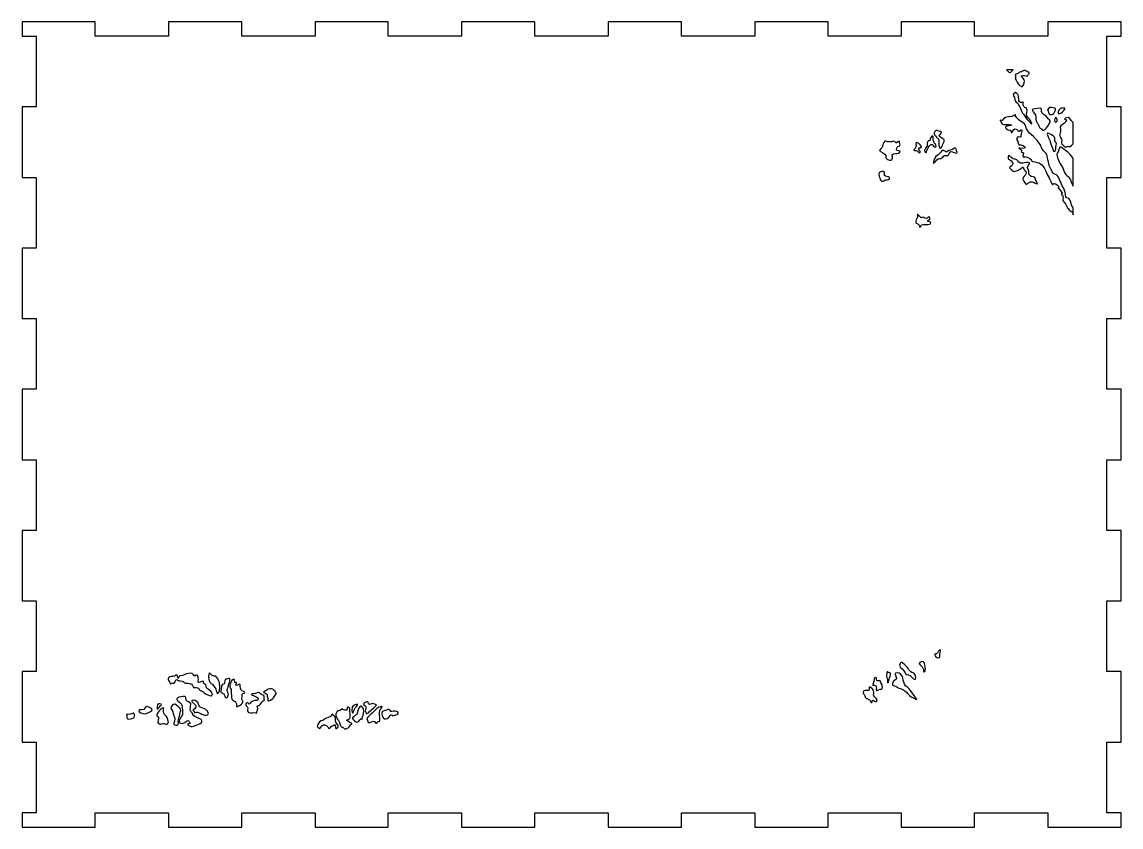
# Model space of a CAD drawing. Extents: x -1416 to 2069, y -350 to -64.
# Drawn here: x -1147.7 to -917.7, y -316.1 to -147.6 of the extents above; entities that cross this region are included whole.
import ezdxf

# ---------------------------------------------------------------- set-up
doc = ezdxf.new("R2010")
doc.units = 0
doc.header["$MEASUREMENT"] = 0
doc.layers.add('LAYER_1', color=7, linetype='CONTINUOUS')

msp = doc.modelspace()

# ---------------------------------------------------------------- linework, layer by layer
at = {"layer": 'LAYER_1'}
msp.add_lwpolyline([(-917.69, -150.61), (-917.69, -147.61), (-933.02, -147.61), (-933.02, -150.61), (-948.35, -150.61), (-948.35, -147.61), (-963.68, -147.61), (-963.68, -150.61), (-979.01, -150.61), (-979.01, -147.61), (-994.34, -147.61), (-994.34, -150.61), (-1009.67, -150.61), (-1009.67, -147.61), (-1025, -147.61), (-1025, -150.61), (-1040.39, -150.61), (-1040.39, -147.61), (-1055.71, -147.61), (-1055.71, -150.61), (-1071.05, -150.61), (-1071.05, -147.61), (-1086.37, -147.61), (-1086.37, -150.61), (-1101.71, -150.61), (-1101.71, -147.61), (-1117.03, -147.61), (-1117.03, -150.61), (-1132.37, -150.61), (-1132.37, -147.61), (-1147.69, -147.61), (-1147.69, -150.61), (-1144.7, -150.61), (-1144.7, -165.38), (-1147.69, -165.38), (-1147.69, -180.15), (-1144.7, -180.15), (-1144.7, -194.92), (-1147.69, -194.92), (-1147.69, -209.69), (-1144.7, -209.69), (-1144.7, -224.46), (-1147.69, -224.46), (-1147.69, -239.26), (-1144.7, -239.26), (-1144.7, -254.03), (-1147.69, -254.03), (-1147.69, -268.8), (-1144.7, -268.8), (-1144.7, -283.57), (-1147.69, -283.57), (-1147.69, -298.34), (-1144.7, -298.34), (-1144.7, -313.11), (-1147.69, -313.11), (-1147.69, -316.11), (-1132.37, -316.11), (-1132.37, -313.11), (-1117.03, -313.11), (-1117.03, -316.11), (-1101.71, -316.11), (-1101.71, -313.11), (-1086.37, -313.11), (-1086.37, -316.11), (-1071.05, -316.11), (-1071.05, -313.11), (-1055.71, -313.11), (-1055.71, -316.11), (-1040.39, -316.11), (-1040.39, -313.11), (-1025, -313.11), (-1025, -316.11), (-1009.67, -316.11), (-1009.67, -313.11), (-994.34, -313.11), (-994.34, -316.11), (-979.01, -316.11), (-979.01, -313.11), (-963.68, -313.11), (-963.68, -316.11), (-948.35, -316.11), (-948.35, -313.11), (-933.02, -313.11), (-933.02, -316.11), (-917.69, -316.11), (-917.69, -313.11), (-920.69, -313.11), (-920.69, -298.34), (-917.69, -298.34), (-917.69, -283.57), (-920.69, -283.57), (-920.69, -268.8), (-917.69, -268.8), (-917.69, -254.03), (-920.69, -254.03), (-920.69, -239.26), (-917.69, -239.26), (-917.69, -224.46), (-920.69, -224.46), (-920.69, -209.69), (-917.69, -209.69), (-917.69, -194.92), (-920.69, -194.92), (-920.69, -180.15), (-917.69, -180.15), (-917.69, -165.38), (-920.69, -165.38), (-920.69, -150.61), (-917.69, -150.61)], dxfattribs=at)
for points, knots in [([(-940.24, -157.61), (-940.24, -157.61), (-940.75, -158.14), (-940.98, -158.2), (-941.22, -158.26), (-941.63, -157.61), (-941.63, -157.61), (-941.63, -157.61), (-940.24, -157.61), (-940.24, -157.61)], [0, 0, 0, 0, 1, 1, 1, 2, 2, 2, 3, 3, 3, 3]), ([(-938.98, -158.2), (-938.98, -157.97), (-938.63, -158.26), (-938.29, -157.91), (-937.95, -157.56), (-937.63, -157.85), (-937.16, -158.08), (-936.69, -158.32), (-936.99, -158.44), (-937.16, -158.79), (-937.34, -159.14), (-937.69, -158.73), (-938.33, -158.79), (-938.97, -158.85), (-938.34, -159.14), (-938.11, -159.49), (-937.89, -159.85), (-937.81, -160.08), (-938.11, -160.79), (-938.42, -161.49), (-938.45, -161.02), (-938.87, -160.91), (-939.28, -160.79), (-939.63, -159.67), (-939.81, -159.49), (-939.81, -159.49), (-939.69, -159.02), (-939.81, -158.73), (-939.93, -158.44), (-938.98, -158.44), (-938.98, -158.2)], [0, 0, 0, 0, 1, 1, 1, 2, 2, 2, 3, 3, 3, 4, 4, 4, 5, 5, 5, 6, 6, 6, 7, 7, 7, 8, 8, 8, 9, 9, 9, 10, 10, 10, 10]), ([(-939.51, -162.55), (-939.16, -162.96), (-939.1, -163.08), (-939.1, -163.73), (-939.1, -164.37), (-938.81, -164.49), (-938.57, -164.49), (-938.34, -164.49), (-938.1, -164.08), (-938.16, -164.67), (-938.22, -165.26), (-937.93, -165.49), (-937.57, -165.61), (-937.22, -165.73), (-937.4, -166.49), (-937.46, -166.98), (-937.52, -167.48), (-936.75, -167.9), (-936.63, -168.2), (-936.51, -168.49), (-936.34, -168.96), (-936.34, -168.96), (-936.75, -168.67), (-937.28, -168.14), (-937.63, -167.67), (-937.97, -167.21), (-937.99, -166.96), (-938.29, -166.67), (-938.6, -166.37), (-938.63, -165.84), (-938.87, -165.39), (-939.1, -164.93), (-939.34, -164.55), (-939.63, -164.37), (-939.93, -164.2), (-939.87, -163.49), (-940.16, -163.08), (-940.46, -162.67), (-939.87, -162.14), (-939.51, -162.55)], [0, 0, 0, 0, 1, 1, 1, 2, 2, 2, 3, 3, 3, 4, 4, 4, 5, 5, 5, 6, 6, 6, 7, 7, 7, 8, 8, 8, 9, 9, 9, 10, 10, 10, 11, 11, 11, 12, 12, 12, 13, 13, 13, 13]), ([(-932.81, -165.68), (-932.58, -165.4), (-931.99, -165.55), (-931.58, -165.67), (-931.17, -165.79), (-931.46, -166.14), (-931.58, -166.51), (-931.7, -166.89), (-932.1, -167.08), (-932.5, -166.98), (-932.89, -166.89), (-932.93, -166.31), (-933.05, -165.96), (-933.05, -165.96), (-933.05, -165.96), (-932.81, -165.68)], [0, 0, 0, 0, 1, 1, 1, 2, 2, 2, 3, 3, 3, 4, 4, 4, 5, 5, 5, 5]), ([(-927.7, -187.95), (-927.7, -187.95), (-927.7, -187.36), (-928.11, -187.25), (-928.52, -187.13), (-928.7, -186.66), (-928.87, -186.48), (-929.05, -186.31), (-929.46, -185.31), (-929.76, -185.19), (-930.05, -185.07), (-929.7, -184.36), (-929.87, -184.07), (-930.05, -183.78), (-930.4, -183.72), (-930.11, -183.6), (-929.81, -183.48), (-930.4, -183.01), (-930.52, -182.72), (-930.64, -182.42), (-931.05, -182.48), (-930.81, -182.25), (-930.58, -182.01), (-930.93, -181.78), (-931.4, -181.48), (-931.87, -181.19), (-931.75, -181.78), (-932.05, -181.6), (-932.34, -181.43), (-932.46, -180.66), (-932.75, -180.25), (-933.05, -179.84), (-933.22, -179.25), (-933.4, -178.87), (-933.58, -178.48), (-933.93, -177.84), (-934.28, -177.49), (-934.63, -177.13), (-934.99, -177.07), (-935.75, -176.91), (-936.51, -176.74), (-936.34, -176.78), (-936.57, -176.43), (-936.81, -176.07), (-937.16, -175.9), (-937.63, -175.84), (-938.1, -175.78), (-938.34, -176.07), (-938.16, -175.43), (-937.99, -174.78), (-938.1, -175.02), (-938.45, -174.9), (-938.81, -174.78), (-938.28, -174.49), (-938.63, -174.31), (-938.98, -174.13), (-939.1, -173.96), (-939.1, -173.96), (-939.1, -173.96), (-937.63, -174.25), (-937.69, -173.9), (-937.75, -173.55), (-938.75, -173.31), (-938.98, -173.31), (-939.22, -173.31), (-939.22, -172.78), (-939.46, -172.25), (-939.69, -171.72), (-939.22, -171.61), (-938.87, -171.72), (-938.51, -171.84), (-938.69, -171.2), (-938.51, -170.67), (-938.34, -170.14), (-938.69, -170.08), (-938.81, -170.37), (-938.93, -170.67), (-939.22, -170.37), (-939.46, -170.14), (-939.69, -169.9), (-940.1, -169.96), (-940.28, -170.31), (-940.46, -170.67), (-940.69, -171.02), (-940.75, -170.49), (-940.81, -169.96), (-940.87, -170.49), (-941.34, -170.19), (-941.81, -169.9), (-942.22, -169.55), (-941.57, -169.43), (-940.92, -169.31), (-940.4, -169.31), (-940.75, -169.14), (-941.1, -168.96), (-941.75, -169.14), (-942.22, -169.08), (-942.69, -169.02), (-942.69, -168.84), (-942.92, -168.37), (-943.16, -167.9), (-942.46, -168.49), (-942.4, -168.08), (-942.34, -167.67), (-941.57, -167.55), (-940.57, -167.37), (-939.57, -167.2), (-939.87, -166.67), (-939.75, -167.26), (-939.63, -167.84), (-938.4, -168.49), (-937.99, -168.84), (-937.57, -169.2), (-937.63, -169.84), (-937.22, -170.43), (-936.81, -171.02), (-935.99, -171.49), (-935.69, -171.9), (-935.4, -172.31), (-934.57, -173.02), (-934.4, -173.78), (-934.22, -174.55), (-933.64, -174.66), (-933.34, -175.13), (-933.05, -175.61), (-932.93, -177.31), (-932.58, -177.96), (-932.22, -178.6), (-932.05, -179.43), (-931.4, -179.54), (-930.75, -179.66), (-930.46, -181.01), (-929.99, -181.9), (-929.52, -182.78), (-929.34, -182.95), (-929.34, -183.78), (-929.34, -184.6), (-928.93, -184.36), (-928.58, -184.54), (-928.22, -184.72), (-928.28, -185.84), (-927.7, -186.48), (-927.7, -186.48), (-927.7, -187.95), (-927.7, -187.95)], [0, 0, 0, 0, 1, 1, 1, 2, 2, 2, 3, 3, 3, 4, 4, 4, 5, 5, 5, 6, 6, 6, 7, 7, 7, 8, 8, 8, 9, 9, 9, 10, 10, 10, 11, 11, 11, 12, 12, 12, 13, 13, 13, 14, 14, 14, 15, 15, 15, 16, 16, 16, 17, 17, 17, 18, 18, 18, 19, 19, 19, 20, 20, 20, 21, 21, 21, 22, 22, 22, 23, 23, 23, 24, 24, 24, 25, 25, 25, 26, 26, 26, 27, 27, 27, 28, 28, 28, 29, 29, 29, 30, 30, 30, 31, 31, 31, 32, 32, 32, 33, 33, 33, 34, 34, 34, 35, 35, 35, 36, 36, 36, 37, 37, 37, 38, 38, 38, 39, 39, 39, 40, 40, 40, 41, 41, 41, 42, 42, 42, 43, 43, 43, 44, 44, 44, 45, 45, 45, 46, 46, 46, 47, 47, 47, 48, 48, 48, 48]), ([(-934.63, -165.68), (-934.05, -165.76), (-934.52, -166.2), (-934.21, -166.67), (-933.91, -167.14), (-933.64, -166.96), (-933.28, -167.43), (-932.93, -167.9), (-932.99, -167.9), (-932.63, -168.11), (-932.28, -168.32), (-932.69, -168.78), (-932.87, -169.2), (-933.05, -169.61), (-933.46, -170.02), (-933.81, -170.25), (-934.17, -170.49), (-934.22, -169.9), (-934.52, -169.9), (-934.81, -169.9), (-934.87, -169.08), (-935.05, -169.02), (-935.22, -168.96), (-935.58, -168.14), (-935.52, -167.49), (-935.46, -166.84), (-936.05, -166.73), (-936.28, -165.92), (-936.28, -165.92), (-935.22, -165.61), (-934.63, -165.68)], [0, 0, 0, 0, 1, 1, 1, 2, 2, 2, 3, 3, 3, 4, 4, 4, 5, 5, 5, 6, 6, 6, 7, 7, 7, 8, 8, 8, 9, 9, 9, 10, 10, 10, 10]), ([(-931.11, -168.43), (-931.28, -168.73), (-931.58, -168.55), (-931.6, -168.17), (-931.62, -167.78), (-931.36, -167.55), (-931.36, -167.55), (-931.09, -167.78), (-930.93, -168.14), (-931.11, -168.43)], [0, 0, 0, 0, 1, 1, 1, 2, 2, 2, 3, 3, 3, 3]), ([(-930.16, -165.67), (-930.16, -165.67), (-929.7, -165.61), (-929.46, -165.68), (-929.23, -165.76), (-929.87, -166.49), (-930.28, -166.67), (-930.69, -166.84), (-930.87, -166.96), (-930.87, -166.55), (-930.87, -166.14), (-930.52, -165.84), (-930.16, -165.67)], [0, 0, 0, 0, 1, 1, 1, 2, 2, 2, 3, 3, 3, 4, 4, 4, 4]), ([(-927.7, -173.08), (-927.7, -173.08), (-928.34, -173.9), (-928.64, -173.67), (-928.93, -173.43), (-929.17, -174.02), (-929.41, -173.72), (-929.65, -173.43), (-930.22, -173.31), (-930.16, -172.9), (-930.11, -172.49), (-929.99, -172.19), (-930.29, -171.9), (-930.59, -171.61), (-930.52, -171.2), (-930.41, -170.84), (-930.3, -170.49), (-930.34, -170.14), (-930.4, -169.72), (-930.46, -169.31), (-930.16, -169.26), (-929.76, -168.96), (-929.34, -168.67), (-929.45, -168.67), (-929.1, -168.31), (-928.75, -167.96), (-929.97, -168.02), (-929.4, -167.78), (-928.81, -167.55), (-928.46, -167.55), (-928.28, -167.99), (-928.11, -168.43), (-927.7, -168.58), (-927.7, -168.58), (-927.7, -168.58), (-927.7, -173.08), (-927.7, -173.08)], [0, 0, 0, 0, 1, 1, 1, 2, 2, 2, 3, 3, 3, 4, 4, 4, 5, 5, 5, 6, 6, 6, 7, 7, 7, 8, 8, 8, 9, 9, 9, 10, 10, 10, 11, 11, 11, 12, 12, 12, 12]), ([(-954.79, -172.11), (-954.53, -172.28), (-954.78, -172.9), (-954.96, -173.21), (-955.14, -173.52), (-955.24, -174.07), (-955.49, -174.01), (-955.98, -173.88), (-955.84, -173.08), (-955.8, -172.52), (-955.77, -171.95), (-956.33, -171.84), (-956.55, -171.45), (-956.77, -171.05), (-956.9, -171.05), (-956.64, -170.56), (-956.37, -170.08), (-955.98, -170.43), (-955.45, -170.56), (-954.92, -170.69), (-955.58, -171.09), (-955.72, -171.4), (-955.85, -171.71), (-955.05, -171.93), (-954.79, -172.11)], [0, 0, 0, 0, 1, 1, 1, 2, 2, 2, 3, 3, 3, 4, 4, 4, 5, 5, 5, 6, 6, 6, 7, 7, 7, 8, 8, 8, 8]), ([(-965.68, -176.43), (-966.17, -176.91), (-967.13, -176.03), (-966.91, -175.76), (-966.69, -175.5), (-967.4, -175.02), (-968.04, -174.73), (-968.69, -174.45), (-967.58, -174.05), (-967.58, -173.65), (-967.58, -173.25), (-967.15, -172.33), (-966.91, -172.55), (-966.47, -172.94), (-966.07, -172.46), (-965.9, -172.68), (-965.72, -172.9), (-965.59, -172.41), (-965.11, -172.64), (-964.62, -172.86), (-964.93, -173.16), (-964.4, -172.72), (-963.87, -172.28), (-964.05, -172.77), (-964.04, -172.94), (-964.03, -173.12), (-963.74, -173.52), (-964.13, -173.61), (-964.53, -173.69), (-964.62, -173.92), (-964.71, -174.31), (-964.8, -174.71), (-963.56, -174.44), (-964, -174.88), (-964.44, -175.33), (-964.53, -175.06), (-965.28, -175.24), (-966.03, -175.41), (-965.19, -175.94), (-965.68, -176.43)], [0, 0, 0, 0, 1, 1, 1, 2, 2, 2, 3, 3, 3, 4, 4, 4, 5, 5, 5, 6, 6, 6, 7, 7, 7, 8, 8, 8, 9, 9, 9, 10, 10, 10, 11, 11, 11, 12, 12, 12, 13, 13, 13, 13]), ([(-957.96, -173.81), (-958.18, -174.05), (-958.43, -174.77), (-958.39, -174.9), (-958.36, -175.02), (-959.02, -174.8), (-958.76, -174.27), (-958.49, -173.74), (-958.18, -173.78), (-958.27, -173.29), (-958.36, -172.81), (-958.09, -172.44), (-957.74, -172.43), (-957.39, -172.41), (-957.95, -172.33), (-957.52, -171.8), (-957.08, -171.27), (-957.02, -171.52), (-957.01, -171.81), (-956.99, -172.11), (-956.95, -172.86), (-956.55, -173.21), (-956.35, -173.38), (-956.32, -174.05), (-956.7, -173.78), (-957.08, -173.52), (-957.08, -173.16), (-957.39, -173.25), (-957.7, -173.34), (-957.74, -173.57), (-957.96, -173.81)], [0, 0, 0, 0, 1, 1, 1, 2, 2, 2, 3, 3, 3, 4, 4, 4, 5, 5, 5, 6, 6, 6, 7, 7, 7, 8, 8, 8, 9, 9, 9, 10, 10, 10, 10]), ([(-931.36, -172.78), (-930.98, -173.24), (-931.4, -173.49), (-931.36, -174.13), (-931.33, -174.78), (-931.93, -174.72), (-931.9, -174.49), (-931.86, -174.25), (-932.52, -172.96), (-932.61, -172.43), (-932.71, -171.9), (-933.46, -170.9), (-933.05, -170.9), (-932.69, -170.9), (-931.81, -171.43), (-931.6, -171.72), (-931.39, -172.02), (-931.75, -172.31), (-931.36, -172.78)], [0, 0, 0, 0, 1, 1, 1, 2, 2, 2, 3, 3, 3, 4, 4, 4, 5, 5, 5, 6, 6, 6, 6]), ([(-960.61, -173.21), (-960.65, -173.03), (-960.53, -172.78), (-960.25, -172.9), (-959.89, -173.05), (-959.42, -173.61), (-959.46, -173.82), (-959.51, -174.05), (-959.85, -173.71), (-959.99, -174.14), (-960.12, -174.58), (-959.51, -174.66), (-959.72, -174.93), (-959.95, -175.19), (-960.12, -174.55), (-960.61, -174.54), (-961.09, -174.53), (-961.23, -174.5), (-960.87, -174.14), (-960.52, -173.78), (-960.56, -173.38), (-960.61, -173.21)], [0, 0, 0, 0, 1, 1, 1, 2, 2, 2, 3, 3, 3, 4, 4, 4, 5, 5, 5, 6, 6, 6, 7, 7, 7, 7]), ([(-956.95, -176.97), (-956.86, -176.54), (-956.46, -175.68), (-956.2, -175.53), (-955.93, -175.38), (-955.49, -175.06), (-955.27, -174.67), (-955.05, -174.29), (-954.61, -174.66), (-954.34, -174.8), (-954.08, -174.93), (-953.86, -174.49), (-953.37, -174.41), (-952.89, -174.33), (-952.89, -174.18), (-952.54, -174.05), (-952.18, -173.92), (-952.23, -174.13), (-952.14, -174.5), (-952.05, -174.86), (-951.83, -175.06), (-952.27, -175.06), (-952.71, -175.06), (-953.33, -174.4), (-953.55, -174.84), (-953.77, -175.28), (-953.77, -175.63), (-954.3, -175.57), (-954.83, -175.52), (-954.88, -175.81), (-955.18, -176.07), (-955.49, -176.34), (-955.89, -176.03), (-956.25, -176.48), (-956.61, -176.94), (-957.04, -177.42), (-956.95, -176.97)], [0, 0, 0, 0, 1, 1, 1, 2, 2, 2, 3, 3, 3, 4, 4, 4, 5, 5, 5, 6, 6, 6, 7, 7, 7, 8, 8, 8, 9, 9, 9, 10, 10, 10, 11, 11, 11, 12, 12, 12, 12]), ([(-927.7, -182.01), (-928.05, -181.43), (-928.17, -180.78), (-928.52, -180.25), (-928.87, -179.72), (-929.18, -179.72), (-929.41, -179.31), (-929.64, -178.9), (-929.76, -178.31), (-930.14, -177.72), (-930.52, -177.13), (-930.75, -176.6), (-930.87, -176.31), (-930.99, -176.01), (-931.25, -175.43), (-931.03, -175.08), (-930.81, -174.72), (-930.55, -174.01), (-930.5, -173.81), (-930.46, -173.61), (-929.41, -174.43), (-929.41, -174.43), (-929.41, -174.43), (-928.7, -174.96), (-928.52, -175.13), (-928.34, -175.31), (-927.7, -176.19), (-927.7, -176.19), (-927.7, -176.19), (-927.7, -182.01), (-927.7, -182.01)], [0, 0, 0, 0, 1, 1, 1, 2, 2, 2, 3, 3, 3, 4, 4, 4, 5, 5, 5, 6, 6, 6, 7, 7, 7, 8, 8, 8, 9, 9, 9, 10, 10, 10, 10]), ([(-936.99, -179.13), (-937.22, -179.43), (-936.57, -180.02), (-936.11, -180.02), (-935.63, -180.02), (-935.63, -180.48), (-935.28, -181.18), (-934.93, -181.88), (-935.75, -181.13), (-936.28, -181.07), (-936.81, -181.01), (-937.04, -181.25), (-937.52, -181.6), (-937.52, -181.6), (-937.52, -181.6), (-938.04, -180.96), (-938.55, -180.31), (-938.05, -179.9), (-937.75, -179.66), (-937.46, -179.43), (-937.52, -178.72), (-937.81, -178.71), (-938.1, -178.69), (-938.05, -177.72), (-938.3, -178.01), (-938.56, -178.31), (-939.22, -178.66), (-939.82, -178.87), (-940.42, -179.07), (-940.22, -178.78), (-940.65, -178.49), (-941.09, -178.19), (-941.16, -178.19), (-940.7, -177.77), (-940.24, -177.36), (-940.1, -177.19), (-940.69, -176.66), (-941.28, -176.13), (-941.45, -176.6), (-941.28, -175.84), (-941.1, -175.08), (-940.87, -176.19), (-939.94, -176.31), (-939.01, -176.43), (-939.46, -176.96), (-938.75, -177.13), (-938.05, -177.31), (-938.22, -177.02), (-937.52, -177.02), (-936.81, -177.02), (-936.63, -177.08), (-937.1, -177.66), (-937.57, -178.24), (-936.75, -178.84), (-936.99, -179.13)], [0, 0, 0, 0, 1, 1, 1, 2, 2, 2, 3, 3, 3, 4, 4, 4, 5, 5, 5, 6, 6, 6, 7, 7, 7, 8, 8, 8, 9, 9, 9, 10, 10, 10, 11, 11, 11, 12, 12, 12, 13, 13, 13, 14, 14, 14, 15, 15, 15, 16, 16, 16, 17, 17, 17, 18, 18, 18, 18]), ([(-967, -179.91), (-966.6, -180.04), (-966.18, -180.03), (-966.12, -180.31), (-966.03, -180.75), (-966.6, -180.57), (-966.91, -180.66), (-967.22, -180.75), (-967.4, -180.93), (-967.71, -180.93), (-968.01, -180.93), (-968.19, -180.31), (-968.28, -179.96), (-968.48, -179.18), (-968.24, -179.07), (-967.93, -178.99), (-967.62, -178.9), (-967.44, -178.76), (-967.27, -178.99), (-967.09, -179.21), (-967.4, -179.78), (-967, -179.91)], [0, 0, 0, 0, 1, 1, 1, 2, 2, 2, 3, 3, 3, 4, 4, 4, 5, 5, 5, 6, 6, 6, 7, 7, 7, 7]), ([(-960.3, -188.06), (-960.48, -187.4), (-959.55, -188.86), (-959.37, -188.55), (-959.19, -188.24), (-958.8, -188.73), (-958.45, -188.73), (-958.09, -188.73), (-957.94, -188.11), (-957.74, -188.46), (-957.48, -188.94), (-957.92, -188.99), (-958.14, -189.28), (-958.36, -189.55), (-957.3, -189.3), (-957.48, -189.7), (-957.65, -190.1), (-958.31, -189.92), (-959.02, -190.01), (-959.72, -190.1), (-959.29, -190.19), (-959.64, -190.5), (-959.99, -190.8), (-959.68, -190.14), (-960.12, -189.92), (-960.56, -189.7), (-960.65, -189.74), (-960.65, -189.3), (-960.65, -188.86), (-960.12, -188.73), (-960.3, -188.06)], [0, 0, 0, 0, 1, 1, 1, 2, 2, 2, 3, 3, 3, 4, 4, 4, 5, 5, 5, 6, 6, 6, 7, 7, 7, 8, 8, 8, 9, 9, 9, 10, 10, 10, 10]), ([(-955.58, -280.02), (-955.67, -280.6), (-955.62, -280.81), (-956.2, -280.6), (-956.77, -280.39), (-956.77, -279.85), (-956.55, -279.88), (-956.15, -279.93), (-956.11, -279.48), (-955.71, -279.09), (-955.31, -278.69), (-955.49, -279.44), (-955.58, -280.02)], [0, 0, 0, 0, 1, 1, 1, 2, 2, 2, 3, 3, 3, 4, 4, 4, 4]), ([(-963.83, -281.73), (-963.64, -281.34), (-962.55, -282.48), (-962.25, -282.92), (-961.96, -283.36), (-961.93, -283.5), (-961.45, -283.75), (-960.96, -284), (-961.13, -283.76), (-960.87, -284.16), (-960.61, -284.55), (-960.52, -285.35), (-960.87, -285.22), (-961.23, -285.08), (-961.45, -284.69), (-961.84, -284.38), (-962.24, -284.07), (-962.68, -284.34), (-962.72, -284.1), (-962.77, -283.87), (-963.47, -283.05), (-963.83, -282.7), (-964.18, -282.35), (-964.02, -282.14), (-963.83, -281.73)], [0, 0, 0, 0, 1, 1, 1, 2, 2, 2, 3, 3, 3, 4, 4, 4, 5, 5, 5, 6, 6, 6, 7, 7, 7, 8, 8, 8, 8]), ([(-958.98, -283.62), (-959.02, -283.39), (-959.02, -282.88), (-959.33, -282.57), (-959.64, -282.26), (-960.17, -281.9), (-959.77, -281.65), (-959.29, -281.35), (-959.06, -281.55), (-958.93, -281.65), (-958.8, -281.75), (-958.62, -282.57), (-958.62, -283.01), (-958.62, -283.45), (-958.93, -283.85), (-958.98, -283.62)], [0, 0, 0, 0, 1, 1, 1, 2, 2, 2, 3, 3, 3, 4, 4, 4, 5, 5, 5, 5]), ([(-1108.07, -288.7), (-1108.07, -288.7), (-1108.6, -288.61), (-1109.26, -288.22), (-1109.92, -287.82), (-1109.57, -287.95), (-1109.88, -287.73), (-1110.18, -287.51), (-1110.41, -287.77), (-1110.54, -287.38), (-1110.67, -286.98), (-1111.07, -286.8), (-1111.55, -286.93), (-1112.04, -287.07), (-1111.77, -286.58), (-1112.22, -286.22), (-1112.65, -285.85), (-1113.53, -286.1), (-1113.67, -285.95), (-1113.8, -285.81), (-1114.02, -285.48), (-1114.51, -285.52), (-1114.99, -285.57), (-1114.99, -285.35), (-1115.26, -285.26), (-1115.52, -285.17), (-1115.61, -285.61), (-1115.79, -285.96), (-1115.96, -286.32), (-1116.1, -285.61), (-1116.45, -286.04), (-1116.8, -286.47), (-1116.63, -285.83), (-1116.93, -285.51), (-1117.24, -285.19), (-1117.2, -284.91), (-1116.8, -284.69), (-1116.4, -284.47), (-1115.87, -284.77), (-1115.48, -284.34), (-1115.08, -283.89), (-1115.08, -285.48), (-1114.95, -284.86), (-1114.82, -284.24), (-1114.24, -284.6), (-1113.76, -284.29), (-1113.27, -283.98), (-1113.1, -284.07), (-1112.43, -283.94), (-1111.77, -283.81), (-1111.82, -284.69), (-1111.46, -284.47), (-1111.11, -284.24), (-1110.93, -284.16), (-1110.8, -284.78), (-1110.67, -285.39), (-1110.98, -285.83), (-1110.67, -285.88), (-1110.36, -285.92), (-1109.7, -285.3), (-1109.7, -285.82), (-1109.7, -286.34), (-1109.13, -286.05), (-1109.13, -286.63), (-1109.13, -287.2), (-1108.86, -287.11), (-1108.33, -287.55), (-1107.81, -287.99), (-1107.76, -288.39), (-1108.07, -288.7)], [0, 0, 0, 0, 1, 1, 1, 2, 2, 2, 3, 3, 3, 4, 4, 4, 5, 5, 5, 6, 6, 6, 7, 7, 7, 8, 8, 8, 9, 9, 9, 10, 10, 10, 11, 11, 11, 12, 12, 12, 13, 13, 13, 14, 14, 14, 15, 15, 15, 16, 16, 16, 17, 17, 17, 18, 18, 18, 19, 19, 19, 20, 20, 20, 21, 21, 21, 22, 22, 22, 23, 23, 23, 23]), ([(-1106.3, -287.07), (-1106.35, -287.69), (-1106.66, -288.35), (-1106.83, -288.12), (-1107.01, -287.9), (-1107.01, -287.29), (-1107.32, -286.89), (-1107.63, -286.49), (-1107.67, -286.32), (-1108.11, -286.05), (-1108.55, -285.79), (-1108.51, -285.26), (-1108.69, -284.86), (-1108.69, -284.86), (-1108.6, -284.24), (-1108.55, -283.89), (-1108.51, -283.54), (-1108.02, -284.64), (-1107.49, -284.51), (-1106.96, -284.38), (-1106.75, -285.13), (-1106.57, -285.39), (-1106.39, -285.65), (-1106.26, -286.45), (-1106.3, -287.07)], [0, 0, 0, 0, 1, 1, 1, 2, 2, 2, 3, 3, 3, 4, 4, 4, 5, 5, 5, 6, 6, 6, 7, 7, 7, 8, 8, 8, 8]), ([(-1104.49, -286.63), (-1104.54, -287.02), (-1104.98, -287.38), (-1104.67, -287.82), (-1104.36, -288.26), (-1104.54, -288.48), (-1104.58, -288.7), (-1104.63, -288.92), (-1104.81, -289.23), (-1105.11, -289.01), (-1105.42, -288.79), (-1105.11, -288.17), (-1105.75, -288.12), (-1106.39, -288.08), (-1106, -287.38), (-1105.95, -286.71), (-1105.91, -286.05), (-1105.3, -286.34), (-1105.29, -286), (-1105.24, -284.88), (-1105.16, -285.3), (-1104.49, -285.04), (-1103.83, -284.77), (-1104.45, -286.23), (-1104.49, -286.63)], [0, 0, 0, 0, 1, 1, 1, 2, 2, 2, 3, 3, 3, 4, 4, 4, 5, 5, 5, 6, 6, 6, 7, 7, 7, 8, 8, 8, 8]), ([(-1101.46, -288.17), (-1101.76, -288.3), (-1101.59, -288.74), (-1101.67, -289.17), (-1101.76, -289.6), (-1101.41, -289.49), (-1101.46, -289.93), (-1101.5, -290.37), (-1102.07, -290.64), (-1102.56, -290.89), (-1103.04, -291.15), (-1102.69, -290.29), (-1102.91, -290.02), (-1103.13, -289.76), (-1103.26, -289.8), (-1103.57, -289.58), (-1103.88, -289.36), (-1103.83, -288.7), (-1103.92, -288.12), (-1104.01, -287.55), (-1103.79, -287.46), (-1104.06, -287.13), (-1104.32, -286.8), (-1104.1, -286.1), (-1103.97, -285.79), (-1103.83, -285.48), (-1103.57, -285.04), (-1103.22, -285.26), (-1103.22, -285.26), (-1103.13, -286.28), (-1102.82, -285.86), (-1102.51, -285.45), (-1103.4, -286.85), (-1102.56, -286.41), (-1101.72, -285.96), (-1102.16, -286.36), (-1101.94, -287.07), (-1101.72, -287.77), (-1101.94, -287.46), (-1101.36, -287.73), (-1100.79, -287.99), (-1101.15, -288.04), (-1101.46, -288.17)], [0, 0, 0, 0, 1, 1, 1, 2, 2, 2, 3, 3, 3, 4, 4, 4, 5, 5, 5, 6, 6, 6, 7, 7, 7, 8, 8, 8, 9, 9, 9, 10, 10, 10, 11, 11, 11, 12, 12, 12, 13, 13, 13, 14, 14, 14, 14]), ([(-968.41, -287.38), (-968.85, -287.64), (-969.03, -287.51), (-968.94, -287.24), (-968.85, -286.98), (-968.85, -286.49), (-969.29, -286.45), (-969.74, -286.41), (-969.74, -286.54), (-969.56, -286.05), (-969.38, -285.57), (-969.38, -284.64), (-969.07, -284.78), (-968.77, -284.91), (-968.85, -285.05), (-968.85, -285.23), (-968.85, -285.57), (-968.41, -285.48), (-968.41, -285.48), (-968.11, -285.39), (-968.11, -285.57), (-967.93, -285.94), (-967.75, -286.32), (-967.62, -286.32), (-967.62, -286.89), (-967.62, -287.46), (-967.97, -287.11), (-968.41, -287.38)], [0, 0, 0, 0, 1, 1, 1, 2, 2, 2, 3, 3, 3, 4, 4, 4, 5, 5, 5, 6, 6, 6, 7, 7, 7, 8, 8, 8, 9, 9, 9, 9]), ([(-966.12, -284.89), (-966.34, -285.4), (-966.3, -285.75), (-966.47, -285.92), (-966.65, -286.1), (-966.47, -285.17), (-966.69, -284.86), (-966.91, -284.55), (-966.72, -284.02), (-966.69, -283.84), (-966.6, -283.33), (-966.43, -283.85), (-966.12, -283.84), (-965.81, -283.83), (-965.9, -284.38), (-966.12, -284.89)], [0, 0, 0, 0, 1, 1, 1, 2, 2, 2, 3, 3, 3, 4, 4, 4, 5, 5, 5, 5]), ([(-961.62, -288.83), (-962.11, -288.53), (-962.46, -287.99), (-962.94, -287.59), (-963.43, -287.2), (-964.27, -287.07), (-964.75, -286.71), (-965.24, -286.36), (-965.68, -286.71), (-965.54, -286.14), (-965.41, -285.57), (-965.28, -285.57), (-964.8, -285.26), (-964.31, -284.95), (-965.28, -284.07), (-964.88, -283.89), (-964.49, -283.71), (-963.74, -283.98), (-963.52, -284.55), (-963.3, -285.13), (-963.23, -285.65), (-963, -286.23), (-962.77, -286.8), (-962.42, -286.71), (-962.15, -287.02), (-961.89, -287.33), (-960.65, -289.14), (-960.43, -289.36), (-960.24, -289.55), (-961.13, -289.13), (-961.62, -288.83)], [0, 0, 0, 0, 1, 1, 1, 2, 2, 2, 3, 3, 3, 4, 4, 4, 5, 5, 5, 6, 6, 6, 7, 7, 7, 8, 8, 8, 9, 9, 9, 10, 10, 10, 10]), ([(-1095.05, -289.05), (-1095.06, -289.15), (-1095.8, -289.81), (-1096.12, -289.67), (-1096.6, -289.45), (-1095.99, -289.36), (-1096.25, -289.08), (-1096.52, -288.8), (-1096.16, -288.26), (-1096.79, -288.08), (-1097.42, -287.9), (-1097.18, -287.9), (-1096.6, -287.51), (-1096.03, -287.11), (-1095.5, -287.16), (-1095.18, -287.29), (-1094.87, -287.42), (-1094.71, -287.82), (-1094.53, -288.07), (-1094.35, -288.32), (-1094.88, -288.57), (-1095.05, -289.05)], [0, 0, 0, 0, 1, 1, 1, 2, 2, 2, 3, 3, 3, 4, 4, 4, 5, 5, 5, 6, 6, 6, 7, 7, 7, 7]), ([(-968.85, -289.82), (-969.12, -289.96), (-969.47, -289.55), (-969.59, -289.55), (-969.71, -289.55), (-969.76, -290.26), (-970, -290.02), (-970.24, -289.79), (-970.03, -289.64), (-970.35, -289.49), (-970.68, -289.34), (-971.18, -289.08), (-971.23, -288.96), (-971.29, -288.85), (-971.26, -288.52), (-971.47, -288.35), (-971.68, -288.17), (-971.71, -287.97), (-971.56, -287.7), (-971.46, -287.53), (-971.15, -287.52), (-970.71, -287.55), (-970.26, -287.58), (-970.35, -287.29), (-970.41, -286.91), (-970.47, -286.52), (-969.76, -287.05), (-969.58, -287.37), (-969.4, -287.69), (-969.41, -288.05), (-969.47, -288.29), (-969.53, -288.52), (-969.35, -288.85), (-969.12, -289.02), (-968.88, -289.2), (-968.59, -289.67), (-968.85, -289.82)], [0, 0, 0, 0, 1, 1, 1, 2, 2, 2, 3, 3, 3, 4, 4, 4, 5, 5, 5, 6, 6, 6, 7, 7, 7, 8, 8, 8, 9, 9, 9, 10, 10, 10, 11, 11, 11, 12, 12, 12, 12]), ([(-1110.14, -294.25), (-1110.32, -294.47), (-1111.2, -294.78), (-1111.73, -295), (-1112.26, -295.23), (-1112.48, -295.05), (-1112.92, -294.78), (-1113.36, -294.52), (-1112.5, -294.43), (-1112.5, -294.43), (-1112.5, -294.43), (-1112.79, -293.46), (-1113.27, -293.94), (-1113.76, -294.43), (-1114.16, -294.57), (-1114.64, -294.3), (-1115.12, -294.04), (-1114.2, -292.8), (-1114.11, -292.62), (-1114.02, -292.43), (-1114.06, -291.04), (-1114.33, -290.41), (-1114.59, -289.79), (-1115.61, -289.63), (-1115.3, -289.27), (-1114.99, -288.92), (-1114.68, -288.92), (-1114.02, -288.79), (-1114.02, -288.79), (-1114.02, -288.79), (-1113.63, -288.79), (-1113.23, -288.79), (-1113.53, -289.32), (-1113.32, -289.58), (-1113.1, -289.85), (-1113.05, -289.76), (-1112.52, -290.15), (-1111.99, -290.54), (-1112.57, -290.51), (-1112.46, -290.9), (-1112.36, -291.3), (-1112.74, -291.52), (-1112.34, -291.91), (-1111.93, -292.3), (-1111.91, -292.7), (-1111.91, -292.7), (-1111.91, -292.7), (-1111.24, -293.15), (-1110.59, -293.42), (-1109.94, -293.68), (-1109.96, -294.04), (-1110.14, -294.25)], [0, 0, 0, 0, 1, 1, 1, 2, 2, 2, 3, 3, 3, 4, 4, 4, 5, 5, 5, 6, 6, 6, 7, 7, 7, 8, 8, 8, 9, 9, 9, 10, 10, 10, 11, 11, 11, 12, 12, 12, 13, 13, 13, 14, 14, 14, 15, 15, 15, 16, 16, 16, 17, 17, 17, 17]), ([(-1109.52, -292.67), (-1110.01, -292.53), (-1110.1, -292.39), (-1110.49, -292.26), (-1110.89, -292.14), (-1111.02, -292), (-1111.42, -292.16), (-1111.82, -292.31), (-1111.38, -292.07), (-1111.77, -291.78), (-1112.17, -291.48), (-1111.64, -291.59), (-1111.33, -291.03), (-1111.02, -290.46), (-1112.59, -289.84), (-1112.05, -289.6), (-1111.51, -289.36), (-1110.79, -289.93), (-1110.73, -290.42), (-1110.67, -290.9), (-1110.32, -291.03), (-1109.83, -291.21), (-1109.35, -291.39), (-1108.99, -291.5), (-1108.69, -292.26), (-1108.57, -292.54), (-1109.04, -292.8), (-1109.52, -292.67)], [0, 0, 0, 0, 1, 1, 1, 2, 2, 2, 3, 3, 3, 4, 4, 4, 5, 5, 5, 6, 6, 6, 7, 7, 7, 8, 8, 8, 9, 9, 9, 9]), ([(-1097.48, -289.98), (-1097.97, -290.64), (-1097.88, -290.64), (-1098.3, -290.69), (-1098.71, -290.73), (-1098.15, -291.26), (-1098.39, -291.63), (-1098.63, -292), (-1098.5, -292.45), (-1098.76, -292.18), (-1099.03, -291.92), (-1099.82, -292.45), (-1100.31, -292.14), (-1100.79, -291.83), (-1100.22, -291.39), (-1100.53, -291.04), (-1100.84, -290.69), (-1101.01, -290.46), (-1100.75, -290.2), (-1100.48, -289.93), (-1100.09, -290.55), (-1100.04, -290.33), (-1100, -290.11), (-1099.65, -289.85), (-1099.27, -289.71), (-1098.89, -289.58), (-1098.1, -289.76), (-1098.28, -289.3), (-1098.46, -288.85), (-1098.54, -288.96), (-1098.94, -288.7), (-1099.34, -288.43), (-1099.8, -288.61), (-1099.65, -288.35), (-1099.38, -287.9), (-1099.37, -288.46), (-1098.8, -288.17), (-1097.75, -287.64), (-1098.1, -288.17), (-1097.44, -288.43), (-1096.78, -288.7), (-1097.09, -288.84), (-1097, -289.32), (-1096.91, -289.8), (-1097, -289.32), (-1097.48, -289.98)], [0, 0, 0, 0, 1, 1, 1, 2, 2, 2, 3, 3, 3, 4, 4, 4, 5, 5, 5, 6, 6, 6, 7, 7, 7, 8, 8, 8, 9, 9, 9, 10, 10, 10, 11, 11, 11, 12, 12, 12, 13, 13, 13, 14, 14, 14, 15, 15, 15, 15]), ([(-1075.66, -292.3), (-1075.66, -291.93), (-1075.96, -292.05), (-1075.79, -291.55), (-1075.61, -291.06), (-1075.79, -290.69), (-1076.14, -290.51), (-1076.49, -290.33), (-1075.53, -289.67), (-1075.35, -289.94), (-1075.17, -290.22), (-1074.91, -290.69), (-1074.69, -290.37), (-1074.46, -290.06), (-1073.59, -290.42), (-1073.53, -290.58), (-1073.47, -290.75), (-1074.6, -291.52), (-1074.95, -291.93), (-1075.3, -292.35), (-1075.66, -292.47), (-1075.66, -292.3)], [0, 0, 0, 0, 1, 1, 1, 2, 2, 2, 3, 3, 3, 4, 4, 4, 5, 5, 5, 6, 6, 6, 7, 7, 7, 7]), ([(-1121.52, -292.31), (-1121.87, -292.53), (-1122.93, -292.39), (-1123.15, -292), (-1123.37, -291.61), (-1123.24, -291.49), (-1122.58, -291.59), (-1121.92, -291.7), (-1121.92, -290.75), (-1121.52, -290.89), (-1121.03, -291.07), (-1120.59, -291.16), (-1120.46, -291.49), (-1120.33, -291.83), (-1121.17, -292.08), (-1121.52, -292.31)], [0, 0, 0, 0, 1, 1, 1, 2, 2, 2, 3, 3, 3, 4, 4, 4, 5, 5, 5, 5]), ([(-1117.18, -294.43), (-1117.37, -294.86), (-1117.81, -294.34), (-1118.21, -294.43), (-1118.61, -294.52), (-1118.74, -294.76), (-1119.09, -294.42), (-1119.45, -294.08), (-1119.27, -293.99), (-1119.09, -293.42), (-1118.92, -292.84), (-1119.62, -293.1), (-1119.49, -292.62), (-1119.36, -292.14), (-1118.92, -291.57), (-1118.3, -291.26), (-1117.68, -290.95), (-1118.21, -291.36), (-1118.08, -291.94), (-1117.94, -292.53), (-1117.99, -292.36), (-1117.68, -292.76), (-1117.37, -293.15), (-1117.16, -293.24), (-1117.18, -293.59), (-1117.2, -293.94), (-1116.9, -293.81), (-1117.18, -294.43)], [0, 0, 0, 0, 1, 1, 1, 2, 2, 2, 3, 3, 3, 4, 4, 4, 5, 5, 5, 6, 6, 6, 7, 7, 7, 8, 8, 8, 9, 9, 9, 9]), ([(-1119.33, -290.63), (-1119.23, -290.2), (-1119.05, -290.29), (-1118.57, -290.42), (-1118.18, -290.52), (-1119, -290.96), (-1119.27, -291.37), (-1119.53, -291.79), (-1119.43, -291.06), (-1119.33, -290.63)], [0, 0, 0, 0, 1, 1, 1, 2, 2, 2, 3, 3, 3, 3]), ([(-1115.52, -294.78), (-1115.96, -294.65), (-1116.05, -294.7), (-1115.79, -293.94), (-1115.52, -293.2), (-1115.99, -293.09), (-1116.02, -292.4), (-1116.05, -291.7), (-1116.76, -291.37), (-1116.49, -290.94), (-1116.23, -290.51), (-1115.84, -290.21), (-1115.36, -290.59), (-1115.03, -290.86), (-1114.46, -291.2), (-1114.46, -291.72), (-1114.46, -292.23), (-1115.08, -293.59), (-1114.99, -294.12), (-1114.9, -294.65), (-1115.08, -294.92), (-1115.52, -294.78)], [0, 0, 0, 0, 1, 1, 1, 2, 2, 2, 3, 3, 3, 4, 4, 4, 5, 5, 5, 6, 6, 6, 7, 7, 7, 7]), ([(-1078.66, -294.57), (-1079.05, -294.61), (-1079.14, -295.45), (-1079.84, -295.56), (-1080.55, -295.67), (-1080.29, -295.09), (-1080.68, -295.23), (-1081.08, -295.36), (-1081.13, -294.21), (-1081.45, -293.81), (-1081.78, -293.42), (-1082.3, -292.64), (-1081.8, -292), (-1081.43, -291.52), (-1081.39, -292.05), (-1080.84, -291.52), (-1080.3, -290.99), (-1080.99, -291.52), (-1080.11, -291.65), (-1079.23, -291.79), (-1079.98, -290.9), (-1079.45, -291.02), (-1078.92, -291.15), (-1079.18, -291.39), (-1079.08, -291.96), (-1078.96, -292.53), (-1079.01, -293.02), (-1079.1, -293.33), (-1079.18, -293.64), (-1079.76, -293.55), (-1079.76, -293.77), (-1079.76, -293.99), (-1078.26, -294.52), (-1078.66, -294.57)], [0, 0, 0, 0, 1, 1, 1, 2, 2, 2, 3, 3, 3, 4, 4, 4, 5, 5, 5, 6, 6, 6, 7, 7, 7, 8, 8, 8, 9, 9, 9, 10, 10, 10, 11, 11, 11, 11]), ([(-1078.59, -291.01), (-1078.55, -290.71), (-1077.73, -290.42), (-1077.51, -290.43), (-1077.29, -290.43), (-1078, -291.21), (-1078.13, -291.45), (-1078.26, -291.69), (-1078.43, -292.53), (-1078.59, -292.16), (-1078.74, -291.78), (-1078.62, -291.26), (-1078.59, -291.01)], [0, 0, 0, 0, 1, 1, 1, 2, 2, 2, 3, 3, 3, 4, 4, 4, 4]), ([(-1076.32, -292.67), (-1076.54, -293.11), (-1076.45, -293.9), (-1076.63, -293.49), (-1076.8, -293.07), (-1077.16, -294.39), (-1077.73, -294.1), (-1078.3, -293.82), (-1078.39, -293.55), (-1078.59, -293.29), (-1078.59, -293.29), (-1077.82, -292.71), (-1077.64, -292.53), (-1077.47, -292.36), (-1077.47, -291.34), (-1077.02, -290.95), (-1076.58, -290.55), (-1076.63, -290.95), (-1076.36, -291.17), (-1076.1, -291.39), (-1076.1, -292.23), (-1076.32, -292.67)], [0, 0, 0, 0, 1, 1, 1, 2, 2, 2, 3, 3, 3, 4, 4, 4, 5, 5, 5, 6, 6, 6, 7, 7, 7, 7]), ([(-1072.88, -292.72), (-1072.64, -294.42), (-1072.85, -293.69), (-1073.19, -294.12), (-1073.67, -294.74), (-1073.63, -294.21), (-1073.94, -294.01), (-1074.25, -293.81), (-1074.29, -294.12), (-1074.91, -294.21), (-1075.53, -294.3), (-1075.1, -294.12), (-1075.48, -293.59), (-1075.68, -293.31), (-1075.17, -292.98), (-1074.73, -292.56), (-1074.29, -292.15), (-1073.89, -291.79), (-1073.59, -291.44), (-1073.28, -291.09), (-1072.08, -290.59), (-1072.39, -291.07), (-1072.7, -291.54), (-1073.01, -291.79), (-1072.88, -292.72)], [0, 0, 0, 0, 1, 1, 1, 2, 2, 2, 3, 3, 3, 4, 4, 4, 5, 5, 5, 6, 6, 6, 7, 7, 7, 8, 8, 8, 8]), ([(-1069.92, -292.79), (-1070.1, -292.96), (-1070.28, -292.45), (-1070.5, -292.63), (-1070.72, -292.8), (-1070.85, -293.15), (-1071.29, -293.4), (-1071.73, -293.65), (-1072.04, -293.37), (-1072.19, -293.1), (-1072.35, -292.83), (-1072.48, -292.14), (-1072.33, -291.96), (-1072.17, -291.79), (-1071.43, -291.68), (-1071.16, -291.51), (-1070.74, -291.25), (-1070.54, -292.14), (-1070.28, -291.93), (-1070.01, -291.73), (-1069.31, -291.83), (-1069, -292.16), (-1068.69, -292.5), (-1069.75, -292.63), (-1069.92, -292.79)], [0, 0, 0, 0, 1, 1, 1, 2, 2, 2, 3, 3, 3, 4, 4, 4, 5, 5, 5, 6, 6, 6, 7, 7, 7, 8, 8, 8, 8]), ([(-1124.61, -293.37), (-1125.07, -293.37), (-1125.78, -293.85), (-1125.72, -293.17), (-1125.66, -292.49), (-1126.13, -292.55), (-1125.51, -292.55), (-1124.9, -292.55), (-1124.31, -292.26), (-1124.31, -292.26), (-1123.96, -292.61), (-1124.14, -293.37), (-1124.61, -293.37)], [0, 0, 0, 0, 1, 1, 1, 2, 2, 2, 3, 3, 3, 4, 4, 4, 4]), ([(-1081.68, -295.37), (-1082.33, -295.96), (-1081.94, -294.4), (-1082.33, -294.69), (-1082.72, -294.98), (-1082.92, -294.84), (-1083.18, -295.32), (-1083.45, -295.8), (-1083.62, -295.14), (-1083.92, -294.96), (-1084.21, -294.78), (-1084.56, -294.49), (-1084.92, -294.9), (-1085.27, -295.31), (-1085.21, -295.9), (-1085.92, -295.08), (-1085.92, -295.08), (-1085.56, -293.96), (-1085.09, -293.91), (-1084.62, -293.86), (-1084.33, -293.31), (-1083.55, -293.2), (-1082.77, -293.09), (-1082.86, -292.2), (-1082.68, -292.5), (-1082.51, -292.8), (-1081.92, -292.9), (-1082.1, -293.67), (-1082.27, -294.43), (-1081.04, -294.78), (-1081.68, -295.37)], [0, 0, 0, 0, 1, 1, 1, 2, 2, 2, 3, 3, 3, 4, 4, 4, 5, 5, 5, 6, 6, 6, 7, 7, 7, 8, 8, 8, 9, 9, 9, 10, 10, 10, 10])]:
    msp.add_open_spline(points, degree=3, knots=knots, dxfattribs=at)

doc.saveas('drawing.dxf')
